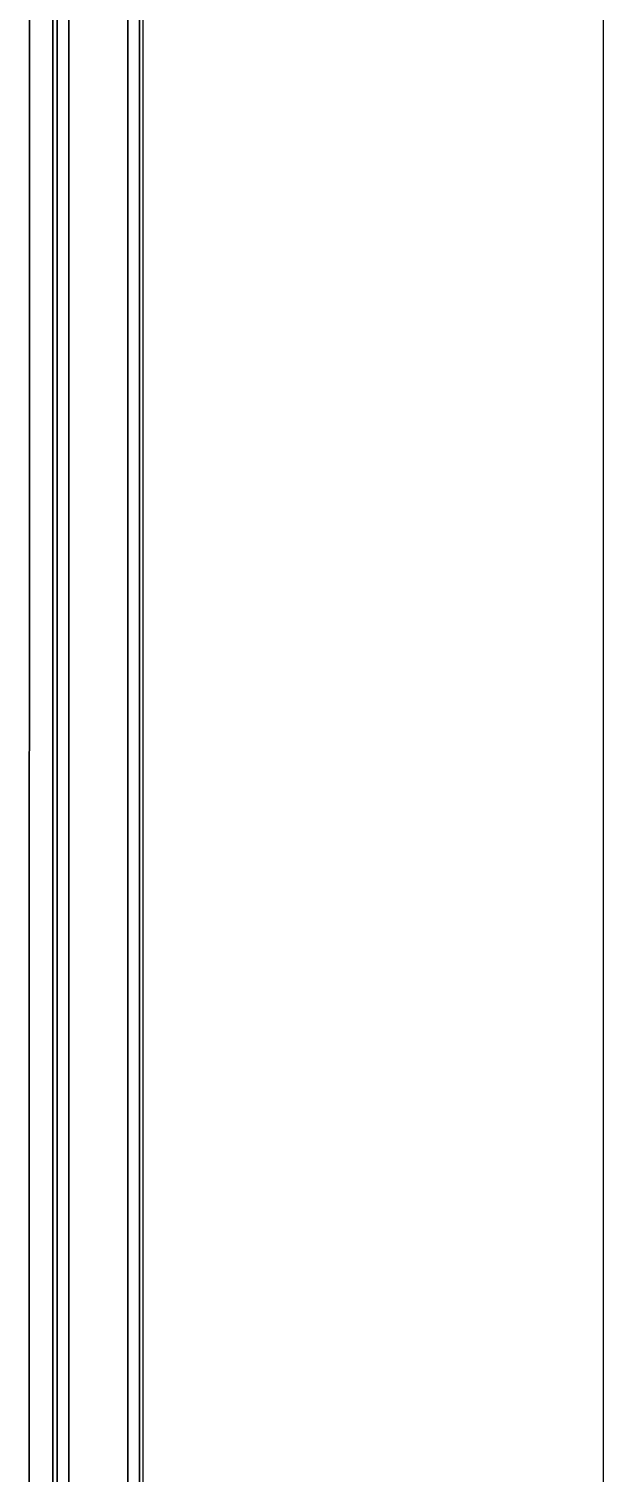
# Model space of a CAD drawing. Header units: millimetres. Extents: x 101 to 3000, y 150 to 4305.
# Drawn here: x 1119.4 to 1143.9, y 3158.1 to 3220 of the extents above; entities that cross this region are included whole.
import ezdxf

# ---------------------------------------------------------------- set-up
doc = ezdxf.new("R2010")
doc.units = ezdxf.units.MM
doc.header["$LTSCALE"] = 15
doc.layers.add('_Sichtbarkanten', color=7, linetype='Continuous', lineweight=25)
doc.layers.add('Sichtbar schmal (ISO)', color=7, linetype='Continuous', lineweight=35)

msp = doc.modelspace()

# ---------------------------------------------------------------- linework, layer by layer
at = {"layer": '_Sichtbarkanten'}
for p, q in [((1143.925, 3475.146), (1143.925, 2275.146)), ((1124.225, 3421.946), (1124.225, 2328.346))]:
    msp.add_line(p, q, dxfattribs=at)
at = {"layer": 'Sichtbar schmal (ISO)'}
for p, q in [((1119.352, 2972.768), (1119.393, 3422.969)), ((1120.351, 2972.763), (1120.393, 3422.964)), ((1120.567, 2327.155), (1120.567, 3423.138)), ((1121.066, 3423.138), (1121.066, 2327.155)), ((1123.584, 2327.137), (1123.584, 3423.156)), ((1124.084, 3423.156), (1124.084, 2327.137))]:
    msp.add_line(p, q, dxfattribs=at)

doc.saveas('drawing.dxf')
